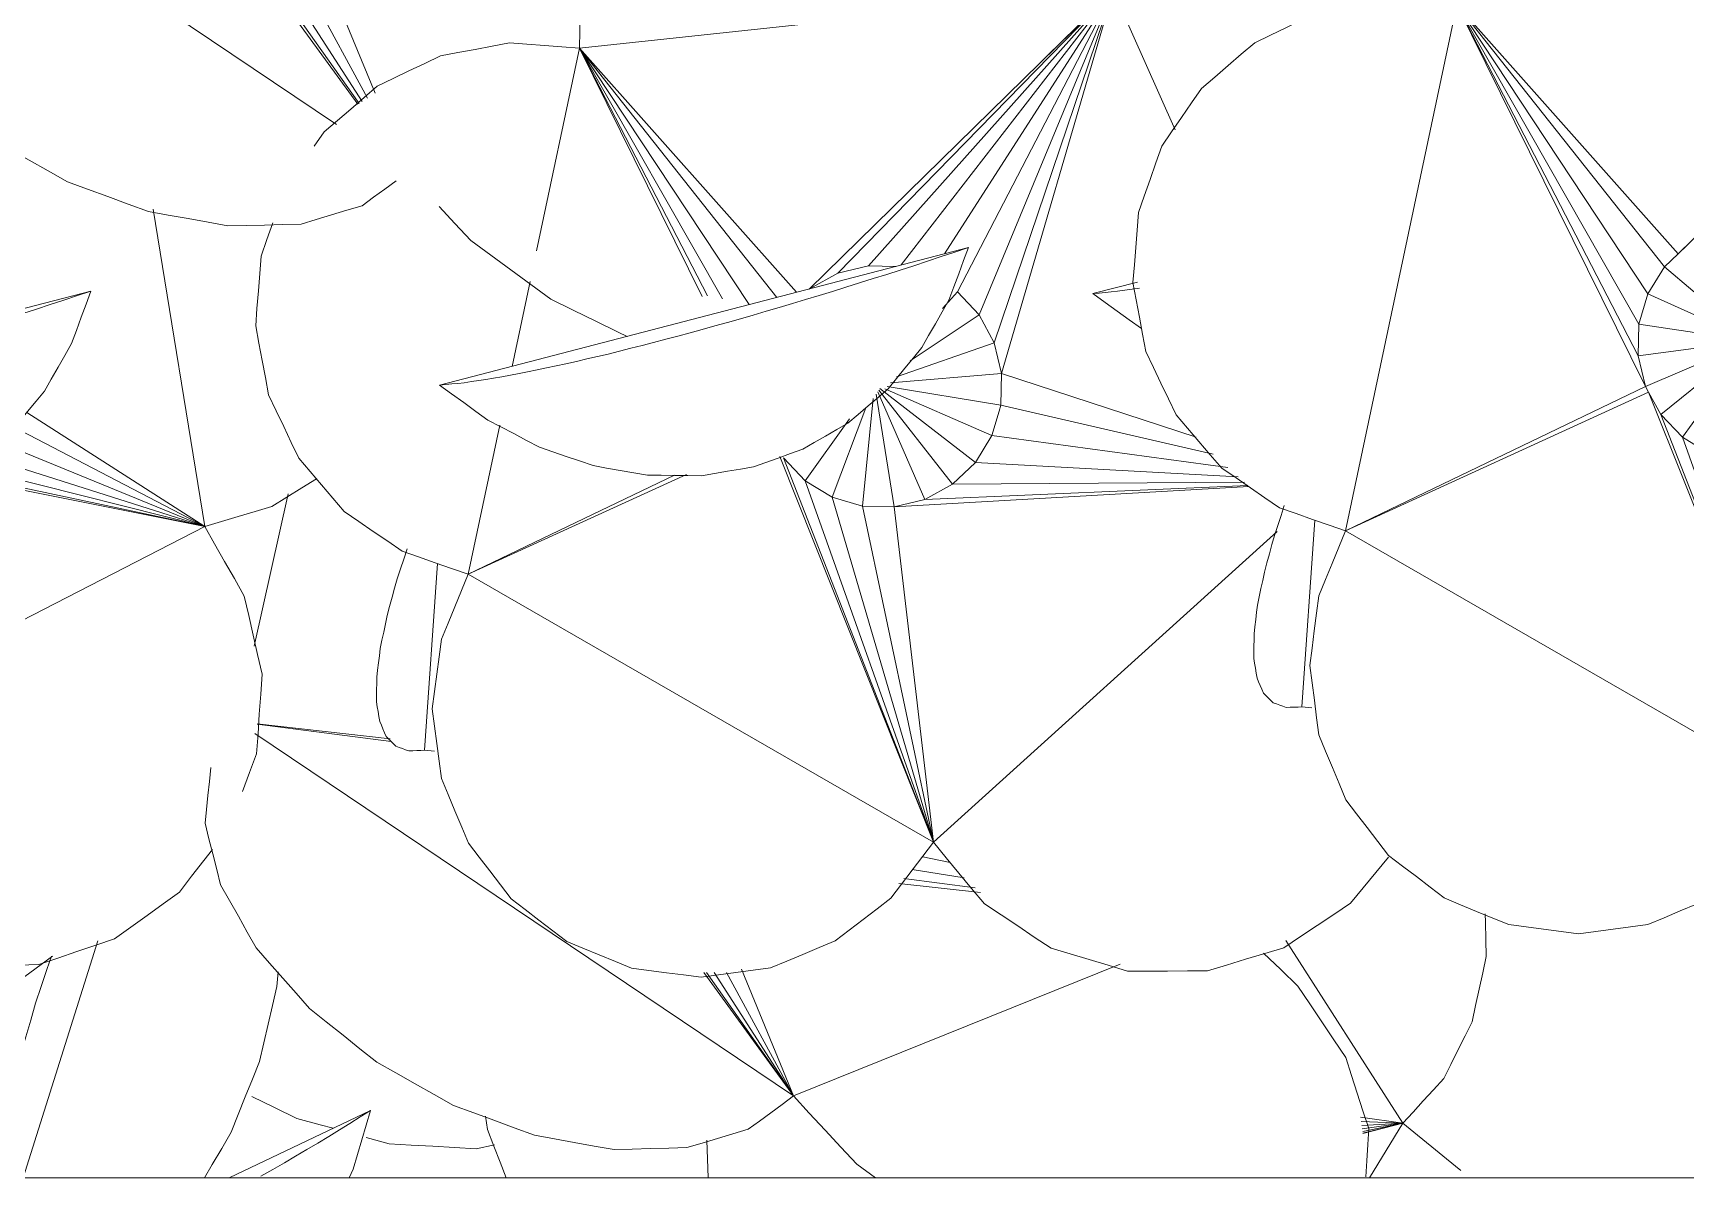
# Model space of a CAD drawing. Header units: metres. Extents: x -18.34 to -13.25, y -25.49 to -16.26.
# Drawn here: x -17.0075 to -16.8929, y -16.9112 to -16.8319 of the extents above; entities that cross this region are included whole.
import ezdxf

# ---------------------------------------------------------------- set-up
doc = ezdxf.new("R2010")
doc.units = ezdxf.units.M
for name, color, linetype, lineweight in [('Importações nas famílias', 7, 'Continuous', 5), ('Quadro estrutural', 7, 'Continuous', 5), ('Vegetação', 7, 'Continuous', 5)]:
    doc.layers.add(name, color=color, linetype=linetype, lineweight=lineweight)

# ---------------------------------------------------------------- blocks, each defined once
blk = doc.blocks.new('Planta_pergolado_12200 - plantas pergolado_skp_Component_12-V767-Pavimento 02 - Executivo')
at = {"layer": 'Importações nas famílias', "color": 9}
blk.add_line((0.47421, 0.0379), (0.49636, 0.04366), dxfattribs=at)
at = {"layer": 'Importações nas famílias', "color": 9, "flags": 128}
for points in [[(0.49259, 0.04241), (0.49353, 0.04272), (0.49448, 0.04304), (0.49542, 0.04335), (0.49636, 0.04366)], [(0.49636, 0.04366), (0.49602, 0.04275), (0.49569, 0.04184), (0.49535, 0.04093), (0.49501, 0.04002)], [(0.48882, 0.0412), (0.48976, 0.04151), (0.4907, 0.04181), (0.49165, 0.04211), (0.49259, 0.04241)], [(0.48509, 0.04005), (0.48602, 0.04034), (0.48695, 0.04063), (0.48788, 0.04092), (0.48882, 0.0412)], [(0.47792, 0.03798), (0.4788, 0.03823), (0.47968, 0.03848), (0.48056, 0.03873), (0.48144, 0.03898)], [(0.48144, 0.03898), (0.48235, 0.03925), (0.48326, 0.03951), (0.48417, 0.03978), (0.48509, 0.04005)], [(0.49501, 0.04002), (0.49455, 0.0392), (0.49408, 0.03838), (0.49361, 0.03756), (0.49315, 0.03673)], [(0.47455, 0.03708), (0.47539, 0.0373), (0.47623, 0.03753), (0.47707, 0.03775), (0.47792, 0.03798)], [(0.47139, 0.03628), (0.47218, 0.03648), (0.47297, 0.03668), (0.47376, 0.03688), (0.47455, 0.03708)], [(0.49315, 0.03673), (0.49256, 0.03602), (0.49197, 0.0353), (0.49138, 0.03459), (0.4908, 0.03387)], [(0.46581, 0.03503), (0.46647, 0.03517), (0.46714, 0.03532), (0.4678, 0.03546), (0.46847, 0.0356)], [(0.46847, 0.0356), (0.4692, 0.03577), (0.46993, 0.03594), (0.47066, 0.03611), (0.47139, 0.03628)], [(0.4908, 0.03387), (0.49011, 0.03328), (0.48941, 0.03269), (0.48872, 0.03209), (0.48803, 0.0315)], [(0.48803, 0.0315), (0.48724, 0.03105), (0.48646, 0.03059), (0.48568, 0.03014), (0.4849, 0.02968)], [(0.4849, 0.02968), (0.48404, 0.02938), (0.48319, 0.02907), (0.48234, 0.02876), (0.48148, 0.02846)], [(0.47412, 0.02788), (0.47318, 0.02805), (0.47224, 0.02821), (0.47129, 0.02838), (0.47068, 0.02849)], [(0.47786, 0.02785), (0.47693, 0.02786), (0.47599, 0.02787), (0.47506, 0.02787), (0.47412, 0.02788)], [(0.48148, 0.02846), (0.48058, 0.0283), (0.47967, 0.02815), (0.47877, 0.028), (0.47786, 0.02785)]]:
    blk.add_lwpolyline(points, dxfattribs=at)
blk = doc.blocks.new('Planta_pergolado_12200 - plantas pergolado_skp_Component_12-V770-Pavimento 02 - Executivo')
at = {"layer": 'Importações nas famílias', "color": 9}
for p, q in [((0.51949, 0.01182), (0.52039, 0.02476)), ((0.52018, 0.01175), (0.51949, 0.01182))]:
    blk.add_line(p, q, dxfattribs=at)
at = {"layer": 'Importações nas famílias', "color": 9, "flags": 128}
for points in [[(0.51758, 0.0237), (0.51781, 0.02439), (0.51804, 0.02508), (0.51827, 0.02578)], [(0.51689, 0.02116), (0.51706, 0.0218), (0.51724, 0.02243), (0.51741, 0.02307), (0.51758, 0.0237)], [(0.51641, 0.01888), (0.51653, 0.01945), (0.51665, 0.02002), (0.51677, 0.02059), (0.51689, 0.02116)], [(0.51617, 0.01688), (0.51623, 0.01738), (0.51629, 0.01788), (0.51635, 0.01838), (0.51641, 0.01888)], [(0.51616, 0.01518), (0.51616, 0.01561), (0.51616, 0.01603), (0.51617, 0.01646), (0.51617, 0.01688)], [(0.51638, 0.01381), (0.51632, 0.01416), (0.51627, 0.0145), (0.51621, 0.01484), (0.51616, 0.01518)], [(0.51683, 0.01278), (0.51671, 0.01304), (0.5166, 0.0133), (0.51649, 0.01356), (0.51638, 0.01381)], [(0.5175, 0.0121), (0.51733, 0.01227), (0.51716, 0.01244), (0.51699, 0.01261), (0.51683, 0.01278)], [(0.51839, 0.01178), (0.51817, 0.01186), (0.51795, 0.01194), (0.51772, 0.01202), (0.5175, 0.0121)], [(0.51949, 0.01182), (0.51922, 0.01181), (0.51894, 0.0118), (0.51867, 0.01179), (0.51839, 0.01178)]]:
    blk.add_lwpolyline(points, dxfattribs=at)
blk = doc.blocks.new('Planta_pergolado_12200 - plantas pergolado_skp_Component_17-V771-Pavimento 02 - Executivo')
at = {"layer": 'Importações nas famílias', "color": 9}
for p, q in [((0.56722, 0.06447), (0.53021, 0.0605)), ((0.56722, 0.06447), (0.54614, 0.0438)), ((0.56722, 0.06447), (0.54812, 0.04489)), ((0.56722, 0.06447), (0.55025, 0.04541)), ((0.56722, 0.06447), (0.55252, 0.04547)), ((0.56722, 0.06447), (0.55551, 0.04624)), ((0.56722, 0.06447), (0.55641, 0.0436)), ((0.56722, 0.06447), (0.55792, 0.04201)), ((0.56722, 0.06447), (0.55897, 0.04008)), ((0.55948, 0.03795), (0.56722, 0.06447)), ((0.56722, 0.06447), (0.5626, 0.05994)), ((0.56722, 0.06447), (0.57151, 0.05484)), ((0.52725, 0.04645), (0.53021, 0.0605)), ((0.54013, 0.04311), (0.53021, 0.0605)), ((0.53021, 0.0605), (0.53909, 0.04332)), ((0.54197, 0.04272), (0.53021, 0.0605)), ((0.5439, 0.04322), (0.53021, 0.0605)), ((0.54526, 0.04358), (0.53021, 0.0605)), ((0.53021, 0.0605), (0.53873, 0.04328)), ((0.51252, 0.0547), (0.51183, 0.0537)), ((0.54812, 0.04489), (0.5462, 0.04384)), ((0.55025, 0.04541), (0.54812, 0.04489)), ((0.55214, 0.04537), (0.55025, 0.04541)), ((0.52555, 0.03844), (0.5268, 0.04433)), ((0.55641, 0.0436), (0.55537, 0.04244)), ((0.55792, 0.04201), (0.55641, 0.0436)), ((0.55313, 0.03882), (0.55792, 0.04201)), ((0.55897, 0.04008), (0.55792, 0.04201)), ((0.5522, 0.03772), (0.55897, 0.04008)), ((0.55948, 0.03795), (0.55897, 0.04008)), ((0.55177, 0.03729), (0.55948, 0.03795)), ((0.55942, 0.03576), (0.55948, 0.03795)), ((0.55948, 0.03795), (0.57295, 0.03353)), ((0.55089, 0.03668), (0.55415, 0.02921)), ((0.55097, 0.0368), (0.55607, 0.03026)), ((0.55104, 0.0369), (0.55766, 0.03178)), ((0.55138, 0.03688), (0.5588, 0.03365)), ((0.55942, 0.03576), (0.55154, 0.03705)), ((0.55006, 0.03557), (0.54773, 0.02937)), ((0.55057, 0.03621), (0.54983, 0.02875)), ((0.55078, 0.03651), (0.55202, 0.0287)), ((0.5593, 0.03533), (0.55942, 0.03576)), ((0.55942, 0.03576), (0.57413, 0.03235)), ((0.52251, 0.02402), (0.52469, 0.03437)), ((0.54894, 0.03479), (0.54586, 0.03051)), ((0.5593, 0.03533), (0.5588, 0.03365)), ((0.5588, 0.03365), (0.55766, 0.03178)), ((0.57516, 0.03142), (0.5588, 0.03365)), ((0.5441, 0.03218), (0.55475, 0.00544)), ((0.54435, 0.0321), (0.54586, 0.03051)), ((0.54435, 0.0321), (0.55475, 0.00544)), ((0.52251, 0.02402), (0.53763, 0.03094)), ((0.55766, 0.03178), (0.55607, 0.03026)), ((0.57586, 0.03079), (0.55766, 0.03178)), ((0.5368, 0.03089), (0.52251, 0.02402)), ((0.54586, 0.03051), (0.54773, 0.02937)), ((0.54586, 0.03051), (0.55475, 0.00544)), ((0.57662, 0.03011), (0.55202, 0.0287)), ((0.55607, 0.03026), (0.55415, 0.02921)), ((0.55415, 0.02921), (0.57654, 0.03019)), ((0.55607, 0.03026), (0.5763, 0.0304)), ((0.54773, 0.02937), (0.54983, 0.02875)), ((0.54773, 0.02937), (0.55475, 0.00544)), ((0.54983, 0.02875), (0.55202, 0.0287)), ((0.54983, 0.02875), (0.55475, 0.00544)), ((0.55415, 0.02921), (0.55202, 0.0287)), ((0.55202, 0.0287), (0.55475, 0.00544)), ((0.55475, 0.00544), (0.57858, 0.027)), ((0.55475, 0.00544), (0.52251, 0.02402))]:
    blk.add_line(p, q, dxfattribs=at)
at = {"layer": 'Importações nas famílias', "color": 9, "flags": 128}
for points in [[(0.53033, 0.06536), (0.5303, 0.06414), (0.53027, 0.06293), (0.53024, 0.06171), (0.53021, 0.0605)], [(0.52537, 0.06087), (0.52417, 0.06064), (0.52298, 0.06042), (0.52179, 0.0602), (0.52059, 0.05997)], [(0.53021, 0.0605), (0.529, 0.06059), (0.52779, 0.06068), (0.52658, 0.06077), (0.52537, 0.06087)], [(0.52059, 0.05997), (0.5195, 0.05945), (0.5184, 0.05892), (0.51731, 0.05839), (0.51621, 0.05787)], [(0.51621, 0.05787), (0.51529, 0.05708), (0.51437, 0.05628), (0.51344, 0.05549), (0.51252, 0.0547)], [(0.50896, 0.04839), (0.50856, 0.04724), (0.50816, 0.04609)], [(0.50816, 0.04609), (0.50806, 0.04488), (0.50797, 0.04367), (0.50787, 0.04246), (0.50778, 0.04124)], [(0.50778, 0.04124), (0.508, 0.04005), (0.50822, 0.03885), (0.50845, 0.03766), (0.50867, 0.03646)], [(0.50867, 0.03646), (0.50919, 0.03536), (0.50972, 0.03427), (0.51024, 0.03317), (0.51076, 0.03207)], [(0.51076, 0.03207), (0.51155, 0.03115), (0.51234, 0.03023), (0.51313, 0.0293), (0.51392, 0.02838)], [(0.51392, 0.02838), (0.51492, 0.02769), (0.51592, 0.027), (0.51693, 0.02632), (0.51793, 0.02563)], [(0.51793, 0.02563), (0.51907, 0.02523), (0.52022, 0.02482), (0.52136, 0.02442), (0.52251, 0.02402)], [(0.52251, 0.02402), (0.52204, 0.02289), (0.52158, 0.02177), (0.52112, 0.02064), (0.52065, 0.01952)], [(0.52065, 0.01952), (0.52049, 0.01831), (0.52034, 0.0171), (0.52018, 0.0159), (0.52002, 0.01469)], [(0.52002, 0.01469), (0.52018, 0.01349), (0.52034, 0.01228), (0.5205, 0.01107), (0.52066, 0.00987)], [(0.52066, 0.00987), (0.52113, 0.00875), (0.52159, 0.00762), (0.52206, 0.0065), (0.52252, 0.00538)], [(0.52252, 0.00538), (0.52326, 0.00441), (0.524, 0.00345), (0.52474, 0.00249), (0.52548, 0.00152)], [(0.5518, 0.00157), (0.55254, 0.00254), (0.55328, 0.00351), (0.55401, 0.00447), (0.55475, 0.00544)], [(0.55475, 0.00544), (0.55564, 0.00437), (0.55652, 0.00331), (0.5574, 0.00224), (0.55828, 0.00117)], [(0.58365, 0.00121), (0.58453, 0.00228), (0.58541, 0.00335), (0.5863, 0.00442)], [(0.52548, 0.00152), (0.52645, 0.00078), (0.52741, 0.00004), (0.52838, -0.00069), (0.52934, -0.00143)], [(0.54795, -0.0014), (0.54891, -0.00065), (0.54987, 0.00009), (0.55084, 0.00083), (0.5518, 0.00157)], [(0.55828, 0.00117), (0.55944, 0.0004), (0.56059, -0.00036), (0.56174, -0.00113), (0.5629, -0.00189)], [(0.57904, -0.00187), (0.58019, -0.0011), (0.58135, -0.00033), (0.5825, 0.00044), (0.58365, 0.00121)], [(0.52934, -0.00143), (0.53046, -0.0019), (0.53159, -0.00236), (0.53271, -0.00282), (0.53383, -0.00329)], [(0.54346, -0.00327), (0.54458, -0.0028), (0.54571, -0.00233), (0.54683, -0.00186), (0.54795, -0.0014)], [(0.5629, -0.00189), (0.56422, -0.00229), (0.56555, -0.00269), (0.56687, -0.00309), (0.5682, -0.00349)], [(0.57374, -0.00348), (0.57506, -0.00308), (0.57639, -0.00267), (0.57771, -0.00227), (0.57904, -0.00187)], [(0.53383, -0.00329), (0.53503, -0.00344), (0.53624, -0.0036), (0.53744, -0.00375), (0.53865, -0.00391)], [(0.53865, -0.00391), (0.53985, -0.00375), (0.54105, -0.00359), (0.54226, -0.00343), (0.54346, -0.00327)], [(0.5682, -0.00349), (0.56958, -0.00349), (0.57097, -0.00349), (0.57235, -0.00348), (0.57374, -0.00348)]]:
    blk.add_lwpolyline(points, dxfattribs=at)
blk = doc.blocks.new('Planta_pergolado_12200 - plantas pergolado_skp_Component_16-V772-Pavimento 02 - Executivo')
for name in ['Planta_pergolado_12200 - plantas pergolado_skp_Component_17-V771-Pavimento 02 - Executivo', 'Planta_pergolado_12200 - plantas pergolado_skp_Component_12-V767-Pavimento 02 - Executivo', 'Planta_pergolado_12200 - plantas pergolado_skp_Component_12-V770-Pavimento 02 - Executivo']:
    blk.add_blockref(name, (0, 0))
blk = doc.blocks.new('Planta_pergolado_12200 - plantas pergolado_skp_Component_12-V582-Pavimento 02 - Executivo')
at = {"layer": 'Importações nas famílias', "color": 9}
blk.add_line((0.2784, 0.1962), (0.31505, 0.20575), dxfattribs=at)
at = {"layer": 'Importações nas famílias', "color": 9, "flags": 128}
for points in [[(0.31128, 0.20449), (0.31222, 0.20481), (0.31316, 0.20512), (0.31411, 0.20543), (0.31505, 0.20575)], [(0.31505, 0.20575), (0.31471, 0.20484), (0.31438, 0.20393), (0.31404, 0.20302), (0.3137, 0.20211)], [(0.3075, 0.20329), (0.30845, 0.20359), (0.30939, 0.20389), (0.31033, 0.20419), (0.31128, 0.20449)], [(0.30377, 0.20214), (0.30471, 0.20242), (0.30564, 0.20271), (0.30657, 0.203), (0.3075, 0.20329)], [(0.30013, 0.20106), (0.30104, 0.20133), (0.30195, 0.2016), (0.30286, 0.20187), (0.30377, 0.20214)], [(0.3137, 0.20211), (0.31323, 0.20128), (0.31277, 0.20046), (0.3123, 0.19964), (0.31183, 0.19882)], [(0.2966, 0.20006), (0.29748, 0.20031), (0.29836, 0.20056), (0.29925, 0.20081), (0.30013, 0.20106)], [(0.29324, 0.19916), (0.29408, 0.19939), (0.29492, 0.19961), (0.29576, 0.19984), (0.2966, 0.20006)], [(0.28715, 0.19768), (0.28789, 0.19785), (0.28862, 0.19802), (0.28935, 0.19819), (0.29008, 0.19836)], [(0.29008, 0.19836), (0.29087, 0.19856), (0.29166, 0.19876), (0.29245, 0.19896), (0.29324, 0.19916)], [(0.31183, 0.19882), (0.31125, 0.1981), (0.31066, 0.19738), (0.31007, 0.19667), (0.30949, 0.19595)], [(0.28213, 0.19668), (0.28272, 0.19679), (0.28331, 0.1969), (0.28391, 0.19701), (0.2845, 0.19712)], [(0.2845, 0.19712), (0.28516, 0.19726), (0.28582, 0.1974), (0.28649, 0.19754), (0.28715, 0.19768)], [(0.2784, 0.1962), (0.27883, 0.19625), (0.27925, 0.19629), (0.27967, 0.19633), (0.2801, 0.19637)], [(0.28175, 0.19379), (0.28091, 0.19439), (0.28008, 0.195), (0.27924, 0.1956), (0.2784, 0.1962)], [(0.2801, 0.19637), (0.28061, 0.19645), (0.28112, 0.19653), (0.28162, 0.1966), (0.28213, 0.19668)], [(0.30949, 0.19595), (0.30879, 0.19536), (0.3081, 0.19477), (0.30741, 0.19418), (0.30671, 0.19358)], [(0.28532, 0.19191), (0.28443, 0.19238), (0.28354, 0.19285), (0.28264, 0.19332), (0.28175, 0.19379)], [(0.30671, 0.19358), (0.30593, 0.19313), (0.30515, 0.19267), (0.30437, 0.19222), (0.30358, 0.19177)], [(0.28904, 0.19063), (0.28811, 0.19095), (0.28718, 0.19127), (0.28625, 0.19159), (0.28532, 0.19191)], [(0.30358, 0.19177), (0.30273, 0.19146), (0.30188, 0.19115), (0.30102, 0.19085), (0.30017, 0.19054)], [(0.29281, 0.18996), (0.29187, 0.19013), (0.29092, 0.1903), (0.28998, 0.19046), (0.28904, 0.19063)], [(0.30017, 0.19054), (0.29926, 0.19039), (0.29836, 0.19024), (0.29745, 0.19008), (0.29655, 0.18993)], [(0.29655, 0.18993), (0.29561, 0.18994), (0.29468, 0.18995), (0.29375, 0.18996), (0.29281, 0.18996)]]:
    blk.add_lwpolyline(points, dxfattribs=at)
blk = doc.blocks.new('Planta_pergolado_12200 - plantas pergolado_skp_Component_17-V790-Pavimento 02 - Executivo')
at = {"layer": 'Importações nas famílias', "color": 9}
for p, q in [((0.62802, 0.06748), (0.60637, 0.04625)), ((0.58331, 0.02703), (0.59102, 0.06351)), ((0.60365, 0.04136), (0.59102, 0.06351)), ((0.59102, 0.06351), (0.6036, 0.03917)), ((0.60427, 0.04347), (0.59102, 0.06351)), ((0.60541, 0.04534), (0.59102, 0.06351)), ((0.60637, 0.04625), (0.59102, 0.06351)), ((0.59102, 0.06351), (0.60411, 0.03704)), ((0.60637, 0.04625), (0.60541, 0.04534)), ((0.607, 0.04685), (0.60637, 0.04625)), ((0.60541, 0.04534), (0.60427, 0.04347)), ((0.61147, 0.0402), (0.60541, 0.04534)), ((0.60427, 0.04347), (0.60365, 0.04136)), ((0.61147, 0.0402), (0.60427, 0.04347)), ((0.60365, 0.04136), (0.6036, 0.03917)), ((0.61147, 0.0402), (0.60365, 0.04136)), ((0.61147, 0.0402), (0.6036, 0.03917)), ((0.61147, 0.0402), (0.60411, 0.03704)), ((0.61147, 0.0402), (0.60516, 0.03511)), ((0.61147, 0.0402), (0.60667, 0.03352)), ((0.6036, 0.03917), (0.60411, 0.03704)), ((0.60411, 0.03704), (0.58331, 0.02703)), ((0.60411, 0.03704), (0.60432, 0.03665)), ((0.58331, 0.02703), (0.60432, 0.03665)), ((0.60432, 0.03665), (0.60516, 0.03511)), ((0.60432, 0.03665), (0.61556, 0.00845)), ((0.60516, 0.03511), (0.60667, 0.03352)), ((0.60516, 0.03511), (0.61556, 0.00845)), ((0.60667, 0.03352), (0.60853, 0.03238)), ((0.60667, 0.03352), (0.61556, 0.00845)), ((0.61556, 0.00845), (0.58331, 0.02703))]:
    blk.add_line(p, q, dxfattribs=at)
at = {"layer": 'Importações nas famílias', "color": 9, "flags": 128}
for points in [[(0.5814, 0.06298), (0.5803, 0.06246), (0.57921, 0.06193), (0.57811, 0.0614), (0.57702, 0.06088)], [(0.57702, 0.06088), (0.57609, 0.06009), (0.57517, 0.05929), (0.57425, 0.0585), (0.57333, 0.05771)], [(0.57333, 0.05771), (0.57264, 0.05671), (0.57195, 0.0557), (0.57126, 0.0547), (0.57058, 0.0537)], [(0.57058, 0.0537), (0.57017, 0.05255), (0.56977, 0.0514), (0.56936, 0.05025), (0.56896, 0.04911)], [(0.56896, 0.04911), (0.56887, 0.04789), (0.56877, 0.04668), (0.56868, 0.04547), (0.56858, 0.04425)], [(0.56858, 0.04425), (0.56881, 0.04306), (0.56903, 0.04186), (0.56925, 0.04067), (0.56947, 0.03947)], [(0.56947, 0.03947), (0.57, 0.03837), (0.57052, 0.03728), (0.57104, 0.03618), (0.57157, 0.03508)], [(0.57157, 0.03508), (0.57236, 0.03416), (0.57315, 0.03324), (0.57394, 0.03231), (0.57473, 0.03139)], [(0.57473, 0.03139), (0.57573, 0.0307), (0.57673, 0.03002), (0.57773, 0.02933), (0.57873, 0.02864)], [(0.57873, 0.02864), (0.57988, 0.02824), (0.58102, 0.02783), (0.58217, 0.02743), (0.58331, 0.02703)], [(0.58331, 0.02703), (0.58285, 0.0259), (0.58238, 0.02478), (0.58192, 0.02365), (0.58146, 0.02253)], [(0.58146, 0.02253), (0.5813, 0.02132), (0.58114, 0.02011), (0.58099, 0.01891), (0.58083, 0.0177)], [(0.58083, 0.0177), (0.58099, 0.0165), (0.58115, 0.01529), (0.58131, 0.01408), (0.58147, 0.01288)], [(0.58147, 0.01288), (0.58193, 0.01176), (0.5824, 0.01063), (0.58286, 0.00951), (0.58333, 0.00839)], [(0.58333, 0.00839), (0.58407, 0.00742), (0.58481, 0.00646), (0.58555, 0.0055), (0.58629, 0.00453)], [(0.58629, 0.00453), (0.58725, 0.00379), (0.58822, 0.00306), (0.58918, 0.00232), (0.59015, 0.00158)], [(0.59015, 0.00158), (0.59127, 0.00111), (0.59239, 0.00065), (0.59351, 0.00019), (0.59464, -0.00027)], [(0.60427, -0.00026), (0.60539, 0.00021), (0.60651, 0.00068), (0.60763, 0.00115), (0.60875, 0.00162)], [(0.59464, -0.00027), (0.59584, -0.00043), (0.59704, -0.00059), (0.59825, -0.00074), (0.59945, -0.0009)], [(0.59945, -0.0009), (0.60066, -0.00074), (0.60186, -0.00058), (0.60306, -0.00042), (0.60427, -0.00026)]]:
    blk.add_lwpolyline(points, dxfattribs=at)
blk = doc.blocks.new('Planta_pergolado_12200 - plantas pergolado_skp_Component_16-V791-Pavimento 02 - Executivo')
for name, p in [('Planta_pergolado_12200 - plantas pergolado_skp_Component_17-V790-Pavimento 02 - Executivo', (0, 0)), ('Planta_pergolado_12200 - plantas pergolado_skp_Component_12-V582-Pavimento 02 - Executivo', (0.24212, -0.15907)), ('Planta_pergolado_12200 - plantas pergolado_skp_Component_12-V770-Pavimento 02 - Executivo', (0.0608, 0.00301))]:
    blk.add_blockref(name, p)
blk = doc.blocks.new('Planta_pergolado_12200 - plantas pergolado_skp_Component_12-V586-Pavimento 02 - Executivo')
at = {"layer": 'Importações nas famílias', "color": 9}
blk.add_line((0.09548, 0.13567), (0.09857, 0.13647), dxfattribs=at)
at = {"layer": 'Importações nas famílias', "color": 9, "flags": 128}
for points in [[(0.09548, 0.13567), (0.0959, 0.13571), (0.09633, 0.13575), (0.09675, 0.13579), (0.09717, 0.13584)], [(0.09883, 0.13325), (0.09799, 0.13385), (0.09715, 0.13446), (0.09632, 0.13506), (0.09548, 0.13567)], [(0.09717, 0.13584), (0.09768, 0.13591), (0.09819, 0.13599), (0.0987, 0.13606)]]:
    blk.add_lwpolyline(points, dxfattribs=at)
blk = doc.blocks.new('Planta_pergolado_12200 - plantas pergolado_skp_Component_16-V802-Pavimento 02 - Executivo')
blk.add_blockref('Planta_pergolado_12200 - plantas pergolado_skp_Component_12-V586-Pavimento 02 - Executivo', (0.47033, -0.09219))
blk = doc.blocks.new('Planta_pergolado_12200 - plantas pergolado_skp_Component_17-V809-Pavimento 02 - Executivo')
at = {"layer": 'Importações nas famílias', "color": 9}
for p, q in [((0.46997, 0.08262), (0.4689, 0.08204)), ((0.46539, 0.07868), (0.46476, 0.07764)), ((0.45547, 0.05787), (0.46151, 0.06985)), ((0.46514, 0.05599), (0.46151, 0.06985)), ((0.46151, 0.06985), (0.4646, 0.05571)), ((0.46559, 0.05759), (0.46151, 0.06985)), ((0.4661, 0.05919), (0.46151, 0.06985)), ((0.46638, 0.06009), (0.46151, 0.06985)), ((0.46151, 0.06985), (0.46433, 0.05582)), ((0.46948, 0.06861), (0.46151, 0.06985)), ((0.48674, 0.05643), (0.48042, 0.05221)), ((0.48626, 0.05688), (0.48087, 0.05363)), ((0.48602, 0.05711), (0.48107, 0.05428)), ((0.48752, 0.05581), (0.47909, 0.04929)), ((0.48852, 0.05513), (0.48096, 0.04815)), ((0.48956, 0.05444), (0.48247, 0.04657)), ((0.49047, 0.05382), (0.48353, 0.04464)), ((0.49118, 0.05335), (0.48405, 0.04251)), ((0.48409, 0.04047), (0.49163, 0.05304)), ((0.48096, 0.04815), (0.47909, 0.04929)), ((0.50068, 0.04934), (0.50425, 0.02733)), ((0.47606, 0.04249), (0.48096, 0.04815)), ((0.48157, 0.04752), (0.48096, 0.04815)), ((0.47801, 0.04713), (0.4755, 0.04207)), ((0.48247, 0.04657), (0.48157, 0.04752)), ((0.48247, 0.04657), (0.47523, 0.04154)), ((0.48353, 0.04464), (0.48247, 0.04657)), ((0.47523, 0.04154), (0.48353, 0.04464)), ((0.47571, 0.04382), (0.47534, 0.04207)), ((0.48405, 0.04251), (0.48353, 0.04464)), ((0.47486, 0.0427), (0.47509, 0.04198)), ((0.47521, 0.04202), (0.47516, 0.04302)), ((0.47523, 0.04154), (0.48405, 0.04251)), ((0.484, 0.04045), (0.48405, 0.04251)), ((0.47523, 0.04154), (0.47418, 0.04143)), ((0.47523, 0.04154), (0.47422, 0.04113)), ((0.47523, 0.04154), (0.47428, 0.0408)), ((0.47523, 0.04154), (0.47435, 0.04034)), ((0.47595, 0.04144), (0.48367, 0.04036)), ((0.4749, 0.04068), (0.47434, 0.0392)), ((0.47511, 0.04026), (0.47489, 0.03807)), ((0.47569, 0.04052), (0.4766, 0.03852)), ((0.47573, 0.04092), (0.47749, 0.03875)), ((0.48028, 0.03948), (0.47614, 0.04117)), ((0.47631, 0.04074), (0.4786, 0.03904)), ((0.47551, 0.03985), (0.47577, 0.0383)), ((0.49191, 0.03524), (0.50425, 0.02733)), ((0.50425, 0.02733), (0.4898, 0.03325)), ((0.49095, 0.03426), (0.50425, 0.02733)), ((0.50425, 0.02733), (0.48878, 0.03224)), ((0.48705, 0.03101), (0.50425, 0.02733)), ((0.48774, 0.0315), (0.50425, 0.02733)), ((0.50425, 0.02733), (0.48679, 0.03082)), ((0.47064, 0.02843), (0.47115, 0.0103)), ((0.47204, 0.02828), (0.47115, 0.0103)), ((0.47368, 0.02808), (0.47115, 0.0103)), ((0.46915, 0.02656), (0.47115, 0.0103)), ((0.46926, 0.02663), (0.47115, 0.0103)), ((0.46973, 0.02717), (0.47115, 0.0103)), ((0.47115, 0.0103), (0.50425, 0.02733)), ((0.47115, 0.0103), (0.46052, 0.02088)), ((0.46238, 0.00539), (0.46283, 0.00545))]:
    blk.add_line(p, q, dxfattribs=at)
at = {"layer": 'Importações nas famílias', "color": 9, "flags": 128}
for points in [[(0.4689, 0.08204), (0.46802, 0.0812), (0.46715, 0.08036), (0.46627, 0.07952), (0.46539, 0.07868)], [(0.46253, 0.07335), (0.46219, 0.07219), (0.46185, 0.07102), (0.46151, 0.06985)], [(0.46151, 0.06985), (0.46036, 0.07025), (0.45922, 0.07065)], [(0.5089, 0.02873), (0.50993, 0.02937), (0.51097, 0.03001), (0.512, 0.03065)], [(0.50425, 0.02733), (0.50541, 0.02768), (0.50657, 0.02803), (0.50774, 0.02838), (0.5089, 0.02873)], [(0.50699, 0.02251), (0.5063, 0.02372), (0.50562, 0.02492), (0.50493, 0.02613), (0.50425, 0.02733)], [(0.50822, 0.0171), (0.50791, 0.01845), (0.50761, 0.01981), (0.5073, 0.02116), (0.50699, 0.02251)], [(0.50784, 0.01157), (0.50794, 0.01295), (0.50803, 0.01433), (0.50813, 0.01572), (0.50822, 0.0171)], [(0.50686, 0.00897), (0.50735, 0.01027), (0.50784, 0.01157)], [(0.46731, 0.00732), (0.46827, 0.00807), (0.46923, 0.00881), (0.47019, 0.00955), (0.47115, 0.0103)], [(0.47115, 0.0103), (0.47173, 0.00904), (0.47231, 0.00778), (0.47289, 0.00652), (0.47347, 0.00526)], [(0.46283, 0.00545), (0.46395, 0.00592), (0.46507, 0.00638), (0.46619, 0.00685), (0.46731, 0.00732)], [(0.47347, 0.00526), (0.47439, 0.00422), (0.47531, 0.00318), (0.47623, 0.00214), (0.47715, 0.00111)], [(0.5025, 0.00198), (0.50334, 0.00308), (0.50419, 0.00418), (0.50478, 0.00495)], [(0.498, -0.00125), (0.49912, -0.00044), (0.50025, 0.00037), (0.50137, 0.00118), (0.5025, 0.00198)], [(0.47715, 0.00111), (0.47833, 0.00038), (0.47951, -0.00035), (0.48069, -0.00108), (0.48187, -0.0018)], [(0.48187, -0.0018), (0.48321, -0.00216), (0.48454, -0.00251), (0.48588, -0.00287), (0.48722, -0.00323)], [(0.49276, -0.00303), (0.49407, -0.00259), (0.49538, -0.00214), (0.49669, -0.00169), (0.498, -0.00125)], [(0.48722, -0.00323), (0.4886, -0.00318), (0.48999, -0.00313), (0.49137, -0.00308), (0.49276, -0.00303)]]:
    blk.add_lwpolyline(points, dxfattribs=at)
blk = doc.blocks.new('Planta_pergolado_12200 - plantas pergolado_skp_Component_16-V810-Pavimento 02 - Executivo')
blk.add_blockref('Planta_pergolado_12200 - plantas pergolado_skp_Component_17-V809-Pavimento 02 - Executivo', (0, 0))
blk = doc.blocks.new('Planta_pergolado_12200 - plantas pergolado_skp_-3067462-Pavimento 02 - Executivo')
for name in ['Planta_pergolado_12200 - plantas pergolado_skp_Component_16-V802-Pavimento 02 - Executivo', 'Planta_pergolado_12200 - plantas pergolado_skp_Component_16-V810-Pavimento 02 - Executivo', 'Planta_pergolado_12200 - plantas pergolado_skp_Component_16-V791-Pavimento 02 - Executivo', 'Planta_pergolado_12200 - plantas pergolado_skp_Component_16-V772-Pavimento 02 - Executivo']:
    blk.add_blockref(name, (0, 0))
blk = doc.blocks.new('Planta_pergolado_12200 - plantas pergolado_skp_-3067465-Pavimento 02 - Executivo')
blk.add_blockref('Planta_pergolado_12200 - plantas pergolado_skp_-3067462-Pavimento 02 - Executivo', (0, 0))
blk = doc.blocks.new('Planta_pergolado_12200 - plantas pergolado_skp_Component_12-V1291-Pavimento 02 - Executivo')
at = {"layer": 'Importações nas famílias', "color": 9}
for p, q in [((0.50595, -0.01783), (0.51574, -0.01315)), ((0.51454, -0.01723), (0.51425, -0.01783))]:
    blk.add_line(p, q, dxfattribs=at)
at = {"layer": 'Importações nas famílias', "color": 9, "flags": 128}
for points in [[(0.51286, -0.01495), (0.51358, -0.0145), (0.5143, -0.01405), (0.51502, -0.0136), (0.51574, -0.01315)], [(0.51574, -0.01315), (0.51544, -0.01417), (0.51514, -0.01519), (0.51484, -0.01621), (0.51454, -0.01723)], [(0.50977, -0.01678), (0.51055, -0.01633), (0.51132, -0.01587), (0.51209, -0.01541), (0.51286, -0.01495)], [(0.50814, -0.0177), (0.50896, -0.01724), (0.50977, -0.01678)]]:
    blk.add_lwpolyline(points, dxfattribs=at)
blk = doc.blocks.new('Planta_pergolado_12200 - plantas pergolado_skp_Component_17-V1292-Pavimento 02 - Executivo')
at = {"layer": 'Importações nas famílias', "color": 9}
for p, q in [((0.57917, -0.00136), (0.58728, -0.01404)), ((0.52371, -0.01356), (0.52385, -0.01448)), ((0.58436, -0.01363), (0.58728, -0.01404)), ((0.5844, -0.01391), (0.58728, -0.01404)), ((0.58728, -0.01404), (0.58444, -0.01419)), ((0.58728, -0.01404), (0.58447, -0.01443)), ((0.5845, -0.01461), (0.58728, -0.01404)), ((0.58451, -0.01472), (0.58728, -0.01404)), ((0.58728, -0.01404), (0.58452, -0.01476)), ((0.58498, -0.01783), (0.58728, -0.01404)), ((0.53915, -0.01783), (0.53904, -0.01521))]:
    blk.add_line(p, q, dxfattribs=at)
at = {"layer": 'Importações nas famílias', "color": 9, "flags": 128}
for points in [[(0.59306, -0.00249), (0.59303, -0.0013), (0.59301, -0.0001), (0.593, 0.00049)], [(0.59209, -0.00701), (0.59233, -0.00588), (0.59257, -0.00475), (0.59282, -0.00362), (0.59306, -0.00249)], [(0.59012, -0.01094), (0.59061, -0.00996), (0.5911, -0.00898), (0.5916, -0.00799), (0.59209, -0.00701)], [(0.58728, -0.01404), (0.58799, -0.01327), (0.5887, -0.01249), (0.58941, -0.01172), (0.59012, -0.01094)], [(0.52385, -0.01448), (0.52429, -0.01562), (0.52473, -0.01675), (0.52515, -0.01783)], [(0.59131, -0.01732), (0.5903, -0.0165), (0.5893, -0.01568), (0.58829, -0.01486), (0.58728, -0.01404)]]:
    blk.add_lwpolyline(points, dxfattribs=at)
blk = doc.blocks.new('Planta_pergolado_12200 - plantas pergolado_skp_Component_16-V1293-Pavimento 02 - Executivo')
for name in ['Planta_pergolado_12200 - plantas pergolado_skp_Component_17-V1292-Pavimento 02 - Executivo', 'Planta_pergolado_12200 - plantas pergolado_skp_Component_12-V1291-Pavimento 02 - Executivo']:
    blk.add_blockref(name, (0, 0))
blk = doc.blocks.new('Planta_pergolado_12200 - plantas pergolado_skp_Component_12-V1355-Pavimento 02 - Executivo')
at = {"layer": 'Importações nas famílias', "color": 9}
for p, q in [((0.49167, -0.01783), (0.49683, -0.00139)), ((0.50934, -0.00354), (0.50925, -0.00457))]:
    blk.add_line(p, q, dxfattribs=at)
at = {"layer": 'Importações nas famílias', "color": 9, "flags": 128}
for points in [[(0.49253, -0.00572), (0.49292, -0.00455), (0.49331, -0.00338), (0.49362, -0.00246)], [(0.50925, -0.00457), (0.50895, -0.00587), (0.50864, -0.00716), (0.50834, -0.00846), (0.50804, -0.00975)], [(0.49116, -0.01038), (0.4915, -0.00922), (0.49185, -0.00805), (0.49219, -0.00689), (0.49253, -0.00572)], [(0.50804, -0.00975), (0.50755, -0.01098), (0.50706, -0.0122), (0.50657, -0.01343), (0.50609, -0.01465)], [(0.48997, -0.01495), (0.49027, -0.01381), (0.49057, -0.01266), (0.49086, -0.01152), (0.49116, -0.01038)], [(0.50609, -0.01465), (0.50543, -0.01578), (0.50476, -0.01691), (0.50423, -0.01783)], [(0.48934, -0.01783), (0.48949, -0.01716), (0.48973, -0.01605), (0.48997, -0.01495)]]:
    blk.add_lwpolyline(points, dxfattribs=at)
blk = doc.blocks.new('Planta_pergolado_12200 - plantas pergolado_skp_Component_17-V1356-Pavimento 02 - Executivo')
at = {"layer": 'Importações nas famílias', "color": 9}
for p, q in [((0.50767, 0.01903), (0.51004, 0.0296)), ((0.54506, -0.01215), (0.50773, 0.01298)), ((0.51711, 0.01262), (0.50788, 0.01366)), ((0.50788, 0.01364), (0.51716, 0.01244)), ((0.55689, 0.00297), (0.55328, 0.00355)), ((0.5559, 0.00405), (0.55401, 0.00444)), ((0.55802, 0.00195), (0.55236, 0.00258)), ((0.55269, 0.00292), (0.55765, 0.00228)), ((0.54145, -0.00336), (0.54506, -0.01215)), ((0.54506, -0.01215), (0.5677, -0.00301)), ((0.53883, -0.00359), (0.54506, -0.01215)), ((0.53903, -0.00359), (0.54506, -0.01215)), ((0.53956, -0.00359), (0.54506, -0.01215)), ((0.54042, -0.00359), (0.54506, -0.01215)), ((0.54944, -0.01688), (0.55073, -0.01783))]:
    blk.add_line(p, q, dxfattribs=at)
at = {"layer": 'Importações nas famílias', "color": 9, "flags": 128}
for points in [[(0.50466, 0.01062), (0.50457, 0.00966), (0.50447, 0.00869), (0.50437, 0.00772), (0.50427, 0.00676)], [(0.50427, 0.00676), (0.50454, 0.00569), (0.50481, 0.00463), (0.50508, 0.00356), (0.50535, 0.00249)], [(0.50535, 0.00249), (0.50596, 0.0014), (0.50658, 0.00031), (0.5072, -0.00079), (0.50781, -0.00188)], [(0.50781, -0.00188), (0.50874, -0.00293), (0.50966, -0.00398), (0.51058, -0.00503), (0.5115, -0.00608)], [(0.58001, -0.00453), (0.57882, -0.00339), (0.57763, -0.00224)], [(0.58333, -0.00949), (0.5825, -0.00825), (0.58167, -0.00701), (0.58084, -0.00577), (0.58001, -0.00453)], [(0.5115, -0.00608), (0.51267, -0.00701), (0.51384, -0.00794), (0.515, -0.00887), (0.51617, -0.0098)], [(0.51617, -0.0098), (0.5175, -0.01055), (0.51883, -0.0113), (0.52016, -0.01205), (0.52149, -0.0128)], [(0.58492, -0.01441), (0.58452, -0.01318), (0.58412, -0.01195), (0.58373, -0.01072), (0.58333, -0.00949)], [(0.54191, -0.01446), (0.5427, -0.01389), (0.54349, -0.01331), (0.54427, -0.01273), (0.54506, -0.01215)], [(0.54506, -0.01215), (0.54615, -0.01334), (0.54725, -0.01452), (0.54834, -0.0157), (0.54944, -0.01688)], [(0.52149, -0.0128), (0.52289, -0.01332), (0.52429, -0.01383), (0.52569, -0.01435), (0.5271, -0.01487)], [(0.5271, -0.01487), (0.52848, -0.01512), (0.52986, -0.01537), (0.53124, -0.01562), (0.53262, -0.01587)], [(0.53767, -0.01573), (0.53873, -0.01541), (0.53979, -0.0151), (0.54085, -0.01478), (0.54191, -0.01446)], [(0.58471, -0.01776), (0.58478, -0.01664), (0.58485, -0.01552), (0.58492, -0.01441)], [(0.53262, -0.01587), (0.53388, -0.01583), (0.53514, -0.0158), (0.53641, -0.01576), (0.53767, -0.01573)]]:
    blk.add_lwpolyline(points, dxfattribs=at)
blk = doc.blocks.new('Planta_pergolado_12200 - plantas pergolado_skp_Component_16-V1357-Pavimento 02 - Executivo')
for name in ['Planta_pergolado_12200 - plantas pergolado_skp_Component_17-V1356-Pavimento 02 - Executivo', 'Planta_pergolado_12200 - plantas pergolado_skp_Component_12-V1355-Pavimento 02 - Executivo']:
    blk.add_blockref(name, (0, 0))
blk = doc.blocks.new('Planta_pergolado_12200 - plantas pergolado_skp_Component_17-V1359-Pavimento 02 - Executivo')
at = {"layer": 'Importações nas famílias', "color": 9}
for p, q in [((0.51544, -0.01502), (0.51704, -0.01547)), ((0.52306, -0.01581), (0.52434, -0.01553))]:
    blk.add_line(p, q, dxfattribs=at)
at = {"layer": 'Importações nas famílias', "color": 9, "flags": 128}
for points in [[(0.46884, -0.00135), (0.46958, -0.00177), (0.47091, -0.00252)], [(0.47091, -0.00252), (0.47231, -0.00304), (0.47371, -0.00355), (0.47512, -0.00407), (0.47652, -0.00459)], [(0.49134, -0.00418), (0.49212, -0.0036), (0.49291, -0.00303), (0.49369, -0.00245)], [(0.48709, -0.00545), (0.48815, -0.00513), (0.48921, -0.00482), (0.49027, -0.0045), (0.49134, -0.00418)], [(0.47652, -0.00459), (0.4779, -0.00484), (0.47928, -0.00509), (0.48066, -0.00534), (0.48204, -0.00559)], [(0.48204, -0.00559), (0.4833, -0.00555), (0.48457, -0.00552), (0.48583, -0.00548), (0.48709, -0.00545)], [(0.50752, -0.01218), (0.50908, -0.01294), (0.51064, -0.0137)], [(0.51064, -0.0137), (0.51224, -0.01414), (0.51315, -0.01439)], [(0.51704, -0.01547), (0.51855, -0.01555), (0.52005, -0.01564), (0.52155, -0.01572), (0.52306, -0.01581)]]:
    blk.add_lwpolyline(points, dxfattribs=at)
blk = doc.blocks.new('Planta_pergolado_12200 - plantas pergolado_skp_Component_16-V1360-Pavimento 02 - Executivo')
blk.add_blockref('Planta_pergolado_12200 - plantas pergolado_skp_Component_17-V1359-Pavimento 02 - Executivo', (0, 0))
blk = doc.blocks.new('Planta_pergolado_12200 - plantas pergolado_skp_Component_17-V1370-Pavimento 02 - Executivo')
at = {"layer": 'Importações nas famílias', "color": 9}
for p, q in [((0.48078, 0.08249), (0.4861, 0.1061)), ((0.50034, 0.07925), (0.4861, 0.1061)), ((0.4861, 0.1061), (0.50043, 0.07742)), ((0.50091, 0.08082), (0.4861, 0.1061)), ((0.5021, 0.08203), (0.4861, 0.1061)), ((0.50313, 0.08249), (0.4861, 0.1061)), ((0.4861, 0.1061), (0.50117, 0.07546)), ((0.52724, 0.09786), (0.4861, 0.1061)), ((0.5265, 0.09635), (0.50313, 0.08249)), ((0.5265, 0.09634), (0.50383, 0.0828)), ((0.52646, 0.09622), (0.50598, 0.08306)), ((0.52639, 0.09598), (0.5084, 0.08282)), ((0.52626, 0.09554), (0.51094, 0.08207)), ((0.53948, 0.09583), (0.53808, 0.09619)), ((0.52604, 0.09478), (0.51341, 0.08088)), ((0.52563, 0.09342), (0.51565, 0.07932)), ((0.52521, 0.09146), (0.5175, 0.0775)), ((0.52478, 0.08897), (0.51885, 0.07554)), ((0.51959, 0.07358), (0.52463, 0.08704)), ((0.50313, 0.08249), (0.5021, 0.08203)), ((0.50383, 0.0828), (0.50313, 0.08249)), ((0.50598, 0.08306), (0.50383, 0.0828)), ((0.50383, 0.0828), (0.50569, 0.07216)), ((0.50621, 0.07195), (0.50598, 0.08306)), ((0.5084, 0.08282), (0.50598, 0.08306)), ((0.5084, 0.08282), (0.50672, 0.07175)), ((0.51094, 0.08207), (0.5084, 0.08282)), ((0.5021, 0.08203), (0.50091, 0.08082)), ((0.50515, 0.07238), (0.5021, 0.08203)), ((0.51094, 0.08207), (0.50723, 0.07154)), ((0.51341, 0.08088), (0.51094, 0.08207)), ((0.50091, 0.08082), (0.50034, 0.07925)), ((0.50458, 0.07261), (0.50091, 0.08082)), ((0.50776, 0.07133), (0.51341, 0.08088)), ((0.5143, 0.08025), (0.51341, 0.08088)), ((0.51565, 0.07932), (0.5143, 0.08025)), ((0.50398, 0.07285), (0.50034, 0.07925)), ((0.50034, 0.07925), (0.50043, 0.07742)), ((0.51565, 0.07932), (0.50831, 0.0711)), ((0.5175, 0.0775), (0.51565, 0.07932)), ((0.50336, 0.0731), (0.50043, 0.07742)), ((0.50043, 0.07742), (0.50117, 0.07546)), ((0.50892, 0.07086), (0.5175, 0.0775)), ((0.51885, 0.07554), (0.5175, 0.0775)), ((0.50117, 0.07546), (0.49701, 0.07592)), ((0.49799, 0.07551), (0.50144, 0.07506)), ((0.50117, 0.07546), (0.50144, 0.07506)), ((0.50144, 0.07506), (0.5025, 0.07361)), ((0.50263, 0.07355), (0.50147, 0.07506)), ((0.50771, 0.06959), (0.51885, 0.07554)), ((0.51959, 0.07358), (0.51885, 0.07554)), ((0.50801, 0.06944), (0.51959, 0.07358)), ((0.51968, 0.07175), (0.51959, 0.07358)), ((0.51959, 0.07358), (0.53185, 0.06955)), ((0.51968, 0.07175), (0.50835, 0.06927)), ((0.51956, 0.07143), (0.51911, 0.07018)), ((0.51956, 0.07143), (0.51968, 0.07175)), ((0.51968, 0.07175), (0.53143, 0.06862)), ((0.50875, 0.06908), (0.51911, 0.07018)), ((0.51911, 0.07018), (0.51792, 0.06896)), ((0.53102, 0.06771), (0.51911, 0.07018)), ((0.50577, 0.0691), (0.51487, 0.05661)), ((0.50609, 0.06923), (0.51494, 0.05666)), ((0.50686, 0.06972), (0.51515, 0.0568)), ((0.50736, 0.06975), (0.50908, 0.06892)), ((0.50908, 0.06892), (0.51161, 0.06818)), ((0.50908, 0.06892), (0.51552, 0.05704)), ((0.5093, 0.06886), (0.51792, 0.06896)), ((0.51792, 0.06896), (0.51619, 0.0682)), ((0.5309, 0.06689), (0.51792, 0.06896)), ((0.51029, 0.06857), (0.51619, 0.0682)), ((0.53076, 0.06605), (0.51161, 0.06818)), ((0.51161, 0.06818), (0.51605, 0.05738)), ((0.51404, 0.06793), (0.51161, 0.06818)), ((0.51619, 0.0682), (0.51404, 0.06793)), ((0.51619, 0.0682), (0.53081, 0.06634)), ((0.51339, 0.0552), (0.49588, 0.06699))]:
    blk.add_line(p, q, dxfattribs=at)
at = {"layer": 'Importações nas famílias', "color": 9, "flags": 128}
for points in [[(0.49364, 0.11803), (0.49268, 0.11761), (0.49172, 0.11718), (0.49076, 0.11676), (0.4898, 0.11633)], [(0.4984, 0.11863), (0.49721, 0.11848), (0.49602, 0.11833), (0.49483, 0.11818), (0.49364, 0.11803)], [(0.50378, 0.11808), (0.50244, 0.11821), (0.50109, 0.11835), (0.49975, 0.11849), (0.4984, 0.11863)], [(0.5094, 0.11642), (0.508, 0.11684), (0.50659, 0.11725), (0.50519, 0.11766), (0.50378, 0.11808)], [(0.4898, 0.11633), (0.48914, 0.11566), (0.48848, 0.11499), (0.48782, 0.11432), (0.48716, 0.11365)], [(0.51488, 0.11377), (0.51351, 0.11444), (0.51214, 0.1151), (0.51077, 0.11576), (0.5094, 0.11642)], [(0.48716, 0.11365), (0.48685, 0.11277), (0.48653, 0.1119), (0.48621, 0.11103), (0.4859, 0.11016)], [(0.51985, 0.11031), (0.51861, 0.11118), (0.51737, 0.11204), (0.51612, 0.11291), (0.51488, 0.11377)], [(0.4859, 0.11016), (0.48595, 0.10914), (0.486, 0.10813), (0.48605, 0.10712), (0.4861, 0.1061)], [(0.52396, 0.10628), (0.52293, 0.10729), (0.52191, 0.10829), (0.52088, 0.1093), (0.51985, 0.11031)], [(0.4701, 0.10837), (0.46909, 0.108), (0.46808, 0.10763), (0.46707, 0.10726), (0.46605, 0.10689)], [(0.47502, 0.10874), (0.47379, 0.10865), (0.47256, 0.10856), (0.47133, 0.10847), (0.4701, 0.10837)], [(0.48047, 0.10797), (0.47911, 0.10816), (0.47775, 0.10835), (0.47638, 0.10855), (0.47502, 0.10874)], [(0.4861, 0.1061), (0.48469, 0.10657), (0.48328, 0.10703), (0.48188, 0.1075), (0.48047, 0.10797)], [(0.46605, 0.10689), (0.46533, 0.10626), (0.46461, 0.10564), (0.46388, 0.10501), (0.46316, 0.10439)], [(0.52694, 0.10194), (0.5262, 0.10302), (0.52545, 0.10411), (0.52471, 0.10519), (0.52396, 0.10628)], [(0.46316, 0.10439), (0.46277, 0.10355), (0.46238, 0.10272), (0.462, 0.10188), (0.46161, 0.10104)], [(0.46161, 0.10104), (0.46159, 0.10005), (0.46156, 0.09906), (0.46154, 0.09807), (0.46151, 0.09708)], [(0.52777, 0.09976), (0.52736, 0.10085), (0.52694, 0.10194)], [(0.46151, 0.09708), (0.46185, 0.096), (0.46219, 0.09492), (0.46254, 0.09385), (0.46288, 0.09277)], [(0.54502, 0.09337), (0.54363, 0.09398), (0.54225, 0.0946), (0.54086, 0.09521), (0.53948, 0.09583)], [(0.55011, 0.09005), (0.54884, 0.09088), (0.54756, 0.09171), (0.54629, 0.09254), (0.54502, 0.09337)], [(0.46288, 0.09277), (0.46356, 0.09168), (0.46424, 0.09059), (0.46492, 0.08949), (0.4656, 0.0884)], [(0.55442, 0.08611), (0.55334, 0.08709), (0.55227, 0.08808), (0.55119, 0.08907), (0.55011, 0.09005)], [(0.4656, 0.0884), (0.46658, 0.08737), (0.46756, 0.08634), (0.46853, 0.08531), (0.4695, 0.08429)], [(0.55765, 0.08181), (0.55684, 0.08288), (0.55604, 0.08396), (0.55523, 0.08503), (0.55442, 0.08611)], [(0.5586, 0.07965), (0.55813, 0.08071), (0.55765, 0.08181)], [(0.47771, 0.07273), (0.47762, 0.07177), (0.47752, 0.0708)], [(0.47752, 0.0708), (0.47779, 0.06974), (0.47806, 0.06867), (0.47832, 0.0676), (0.47859, 0.06654)], [(0.47859, 0.06654), (0.47921, 0.06544), (0.47983, 0.06435), (0.48044, 0.06325), (0.48106, 0.06216)], [(0.48106, 0.06216), (0.48198, 0.06111), (0.48291, 0.06006), (0.48383, 0.05901), (0.48475, 0.05797)], [(0.48475, 0.05797), (0.48592, 0.05703), (0.48708, 0.0561), (0.48825, 0.05517), (0.48941, 0.05424)], [(0.48941, 0.05424), (0.49074, 0.05349), (0.49207, 0.05274), (0.4934, 0.05199), (0.49473, 0.05124)], [(0.49473, 0.05124), (0.49613, 0.05073), (0.49754, 0.05021), (0.49894, 0.04969), (0.50034, 0.04918)], [(0.51516, 0.04958), (0.51595, 0.05016), (0.51673, 0.05073), (0.51752, 0.05131)], [(0.51092, 0.04831), (0.51198, 0.04863), (0.51304, 0.04895), (0.5141, 0.04926), (0.51516, 0.04958)], [(0.52049, 0.04953), (0.52159, 0.04834), (0.52268, 0.04716)], [(0.50034, 0.04918), (0.50172, 0.04893), (0.5031, 0.04868), (0.50448, 0.04843), (0.50586, 0.04818)], [(0.50586, 0.04818), (0.50713, 0.04821), (0.50839, 0.04824), (0.50965, 0.04828), (0.51092, 0.04831)], [(0.52268, 0.04716), (0.52407, 0.04615), (0.52546, 0.04513), (0.52684, 0.04412), (0.52823, 0.0431)], [(0.52823, 0.0431), (0.52979, 0.04234), (0.53135, 0.04158), (0.53291, 0.04082), (0.53353, 0.04052)]]:
    blk.add_lwpolyline(points, dxfattribs=at)
blk = doc.blocks.new('Planta_pergolado_12200 - plantas pergolado_skp_Component_16-V1371-Pavimento 02 - Executivo')
blk.add_blockref('Planta_pergolado_12200 - plantas pergolado_skp_Component_17-V1370-Pavimento 02 - Executivo', (0, 0))
blk = doc.blocks.new('Planta_pergolado_12200 - plantas pergolado_skp_-V1372-Pavimento 02 - Executivo')
for name in ['Planta_pergolado_12200 - plantas pergolado_skp_Component_16-V1371-Pavimento 02 - Executivo', 'Planta_pergolado_12200 - plantas pergolado_skp_Component_16-V1357-Pavimento 02 - Executivo', 'Planta_pergolado_12200 - plantas pergolado_skp_Component_16-V1360-Pavimento 02 - Executivo']:
    blk.add_blockref(name, (0, 0))
blk = doc.blocks.new('Planta_pergolado_12200 - plantas pergolado_skp_-3067420-Pavimento 02 - Executivo')
for name in ['Planta_pergolado_12200 - plantas pergolado_skp_-V1372-Pavimento 02 - Executivo', 'Planta_pergolado_12200 - plantas pergolado_skp_Component_16-V1293-Pavimento 02 - Executivo']:
    blk.add_blockref(name, (0, 0))
blk = doc.blocks.new('Planta_pergolado_12200 - plantas pergolado_skp_-3067421-Pavimento 02 - Executivo')
blk.add_blockref('Planta_pergolado_12200 - plantas pergolado_skp_-3067420-Pavimento 02 - Executivo', (0, 0))
blk = doc.blocks.new('Planta_pergolado_12200 - Planta_pergolado_12200-3067476-Pavimento 02 - Executivo')
for name in ['Planta_pergolado_12200 - plantas pergolado_skp_-3067421-Pavimento 02 - Executivo', 'Planta_pergolado_12200 - plantas pergolado_skp_-3067465-Pavimento 02 - Executivo']:
    blk.add_blockref(name, (0, 0))
blk = doc.blocks.new('Tram - Tram-V4298-Pavimento 02 - Executivo')
at = {"layer": 'Quadro estrutural'}
blk.add_line((1.13578, 0.05), (2.5, 0.05), dxfattribs=at)

msp = doc.modelspace()

# ---------------------------------------------------------------- block references
at = {"layer": 'Quadro estrutural'}
msp.add_blockref('Tram - Tram-V4298-Pavimento 02 - Executivo', (-18.21, -16.96124), dxfattribs=at)
at = {"layer": 'Vegetação', "color": 9}
msp.add_blockref('Planta_pergolado_12200 - Planta_pergolado_12200-3067476-Pavimento 02 - Executivo', (-17.49985, -16.89341), dxfattribs=at)

doc.saveas('drawing.dxf')
